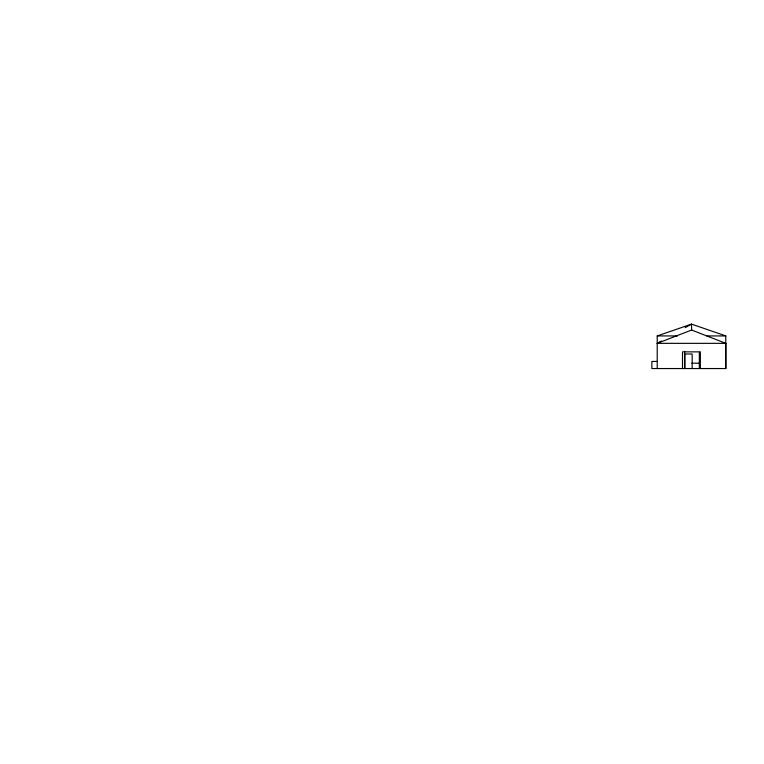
<?xml version="1.0" encoding="UTF-8"?>
<svg xmlns="http://www.w3.org/2000/svg" width="764" height="764" viewBox="0 0 764 764"><rect width="100%" height="100%" fill="white"/><g stroke="black" fill="none" stroke-linecap="round" stroke-linejoin="round"><path stroke-width="1.15" d="M657.221 361.448L651.873 361.448L651.873 368.544L725.8 368.544L725.8 343.342L691.63 330.019L657.221 343.342L725.8 343.342M657.221 343.342L661.376 341.011M685.279 327.603L691.515 324.108L725.8 335.931L725.8 368.544M657.221 368.544L657.221 335.931L691.515 324.108L691.63 330.019M657.221 335.931L677.467 335.931M706.748 335.931L725.8 335.931M691.802 363.187L699.022 363.187M700.359 368.544L700.359 351.86L682.5 351.86L682.5 368.544M699.346 352.347L699.346 368.544M692.165 368.544L692.165 353.98L684.869 353.98L684.869 368.544M684.611 351.268L684.611 368.544"/></g></svg>
